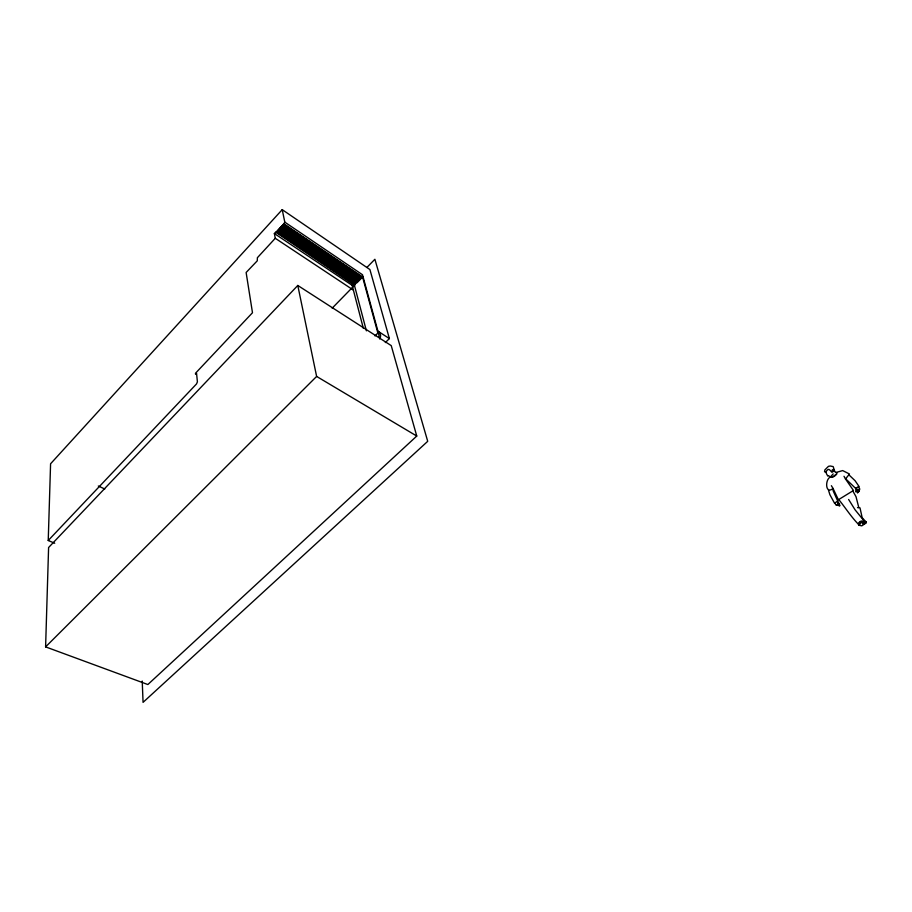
<?xml version="1.0" encoding="UTF-8"?>
<svg xmlns="http://www.w3.org/2000/svg" width="912" height="912" viewBox="0 0 912 912"><rect width="100%" height="100%" fill="white"/><g stroke="black" fill="none" stroke-linecap="round" stroke-linejoin="round"><path stroke-width="1.37" d="M858.842 525.187C857.576 522.998 860.552 520.091 862.775 521.322L862.98 524.081L864.416 523.853L862.672 521.584L860.814 521.687L859.024 523.374L858.842 525.187L861.772 525.848L866.354 522.861L865.75 521.516L863.995 521.869M54.709 543.244L48.233 540.497L50.582 463.775L282.218 209.646L369.907 269.553L389.39 338.58L385.331 342.57M45.6 646.882L48.598 547.519L297.791 285.467L391.237 345.614L416.761 436.05L147.858 684.536L45.6 646.882L316.624 376.428L297.791 285.467M832.93 471.755L833.762 470.786L833.408 469.349L832.246 469.931L831.983 472.325L829.909 470.102C828.415 467.639 824.71 471.869 826.591 473.966L827.822 476.087L828.609 475.699L830.319 477.056L833.158 473.887M855.684 488.159L855.946 491.933L857.052 490.895L856.892 488.957L857.554 489.664C856.767 493.745 857.85 493.802 858.91 489.265M830.228 477.147C832.553 478.606 839.473 473.18 835.814 472.291L833.716 471.002M859.115 525.323L860.882 522.781L863.356 522.576M834.651 471.094L833.18 466.602L830.239 466.009L828.461 466.34L824.893 469.874L824.539 471.812L826.021 471.766M859.218 491.009L859.549 489.049M353.377 290.084L275.276 238.283L274.352 233.54L275.641 232.138L353.548 284.544L361.608 276.29L283.883 223.793L284.806 222.152L282.218 209.646M275.743 232.663L283.883 223.793M275.276 238.283L257.389 257.708L257.275 260.809L246.126 272.494L252.487 312.736L195.464 373.282L195.567 374.296L196.547 373.247L197.402 381.866L196.513 383.941L48.233 540.497M366.932 267.421L374.889 259.27L427.717 441.317L143.059 702.354L142.226 681.059M366.385 330.828L354.323 284.92L362.588 276.701M332.185 308.153L355.007 284.795M357.002 282.754L362.953 276.667M858.545 524.571L857.839 523.693C850.748 516.203 845.207 507.539 838.732 499.491M374.992 335.912L377.876 333.051L362.463 276.587M830.319 477.056C824.87 479.416 825.28 494.999 833.044 488.456L831.379 485.697M836.68 473.966L833.101 476.52L830.547 477.193M864.268 523.351L866.4 522.017M832.895 488.536L833.146 490.793L837.752 501.144L834.503 503.15L829.886 494.68L828.461 490.086M833.044 488.456L838.39 499.753L853.472 490.485L845.515 478.994L849.46 474.001L842.677 470.581L836.407 472.359M839.69 505.693L835.916 505.02L834.868 502.911M848.878 474.799L855.08 480.715L859.058 486.495L855.536 488.296L845.732 478.857M864.69 521.504L865.34 521.276L862.171 517.697L860.005 507.904L857.519 507.596M863.265 523.283L864.359 522.986L863.39 520.045L855.091 509.831L848.639 499.48M857.599 492.799L859.195 491.158L859.617 488.615L858.397 486.506M98.314 486.005L104.766 489.014M837.49 501.292L839.713 504.199L837.547 502.957L838.06 504.45L839.827 505.704L836.76 504.815M316.624 376.428L416.761 436.05M284.806 222.152L362.486 274.729L377.921 331.159L389.39 338.58M276.86 231.454L354.654 283.415M276.302 232.058L354.107 283.985M274.352 233.54L352.146 285.319A7.866 6.498 -14.2 0 0 353.822 286.151M278.981 229.129L356.763 281.261M278.57 229.585L356.353 281.683M278.149 230.041L355.942 282.104M277.738 230.497L355.532 282.526M277.316 230.941L355.121 282.948M281.261 226.655L359.009 278.958M280.953 226.985L358.712 279.266M280.645 227.316L358.405 279.574M280.235 227.772L357.994 279.995M279.813 228.228L357.584 280.417M279.403 228.684L357.173 280.839M283.564 224.147L361.3 276.61M283.244 224.489L360.981 276.94M282.914 224.854L360.65 277.271M282.583 225.218L360.32 277.613M282.207 225.629L359.955 277.989M281.831 226.028L359.579 278.377M281.546 226.347L359.294 278.662M377.876 333.051L378.001 333.165A6.737 5.347 -14.5 0 1 378.913 337.155M852.709 490.77L856.026 496.721L858.773 507.482M844.01 476.281L845.515 478.994M352.146 285.319L363.352 328.377M377.921 331.159A8.299 6.589 -14.5 0 1 379.688 338.979"/></g></svg>
